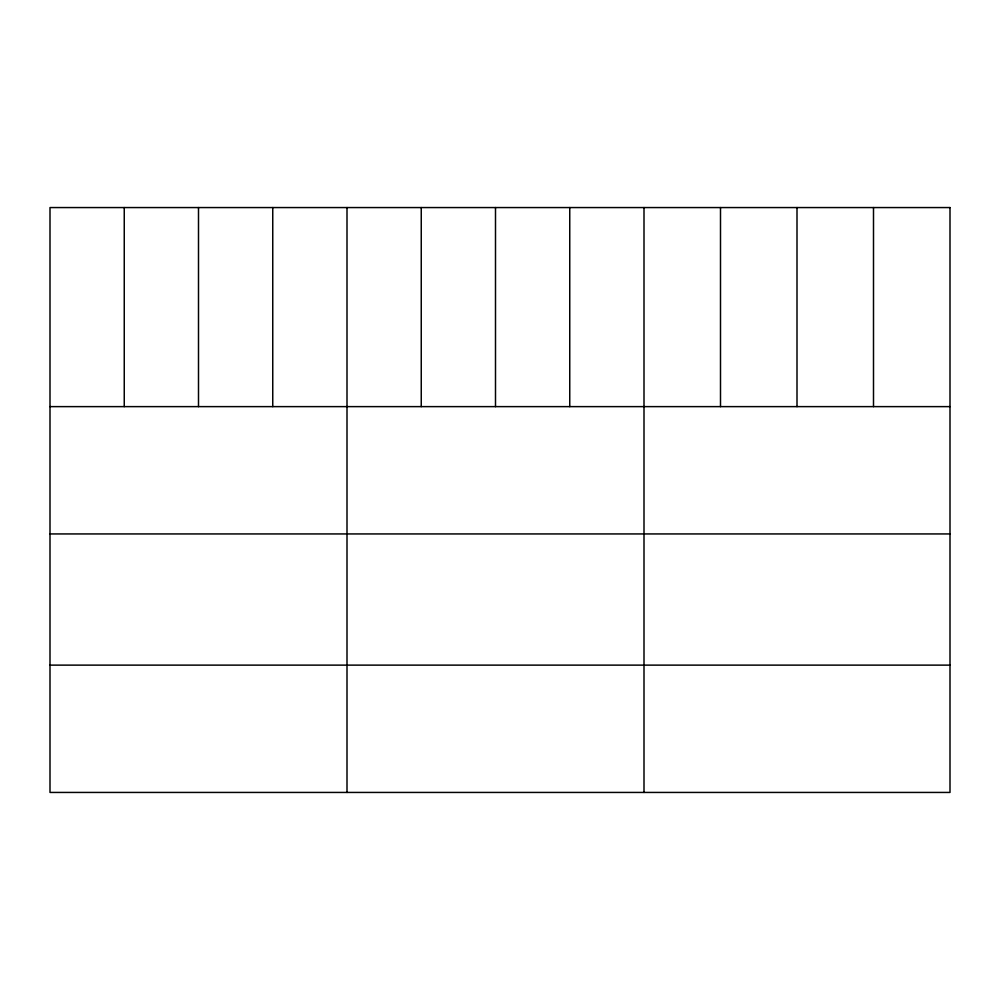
<?xml version="1.0" encoding="UTF-8"?>
<svg xmlns="http://www.w3.org/2000/svg" width="1000" height="1000" viewBox="0 0 1000 1000"><rect width="100%" height="100%" fill="white"/><g stroke="black" fill="none" stroke-linecap="round" stroke-linejoin="round"><path stroke-width="1.5" d="M50 406.625L950 406.625M50 533.938L950 533.938M50 665.125L950 665.125M873.5 207.562L873.5 406.625M797 207.562L797 406.625M720.5 207.562L720.5 406.625M644 207.562L644 792.438M569.75 207.562L569.75 406.625M495.5 207.562L495.5 406.625M421.25 207.562L421.25 406.625M347 207.562L347 792.438M272.75 207.562L272.75 406.625M198.5 207.562L198.5 406.625M124.25 207.562L124.25 406.625M950 207.562L50 207.562L50 792.438L950 792.438L950 207.562"/></g></svg>
